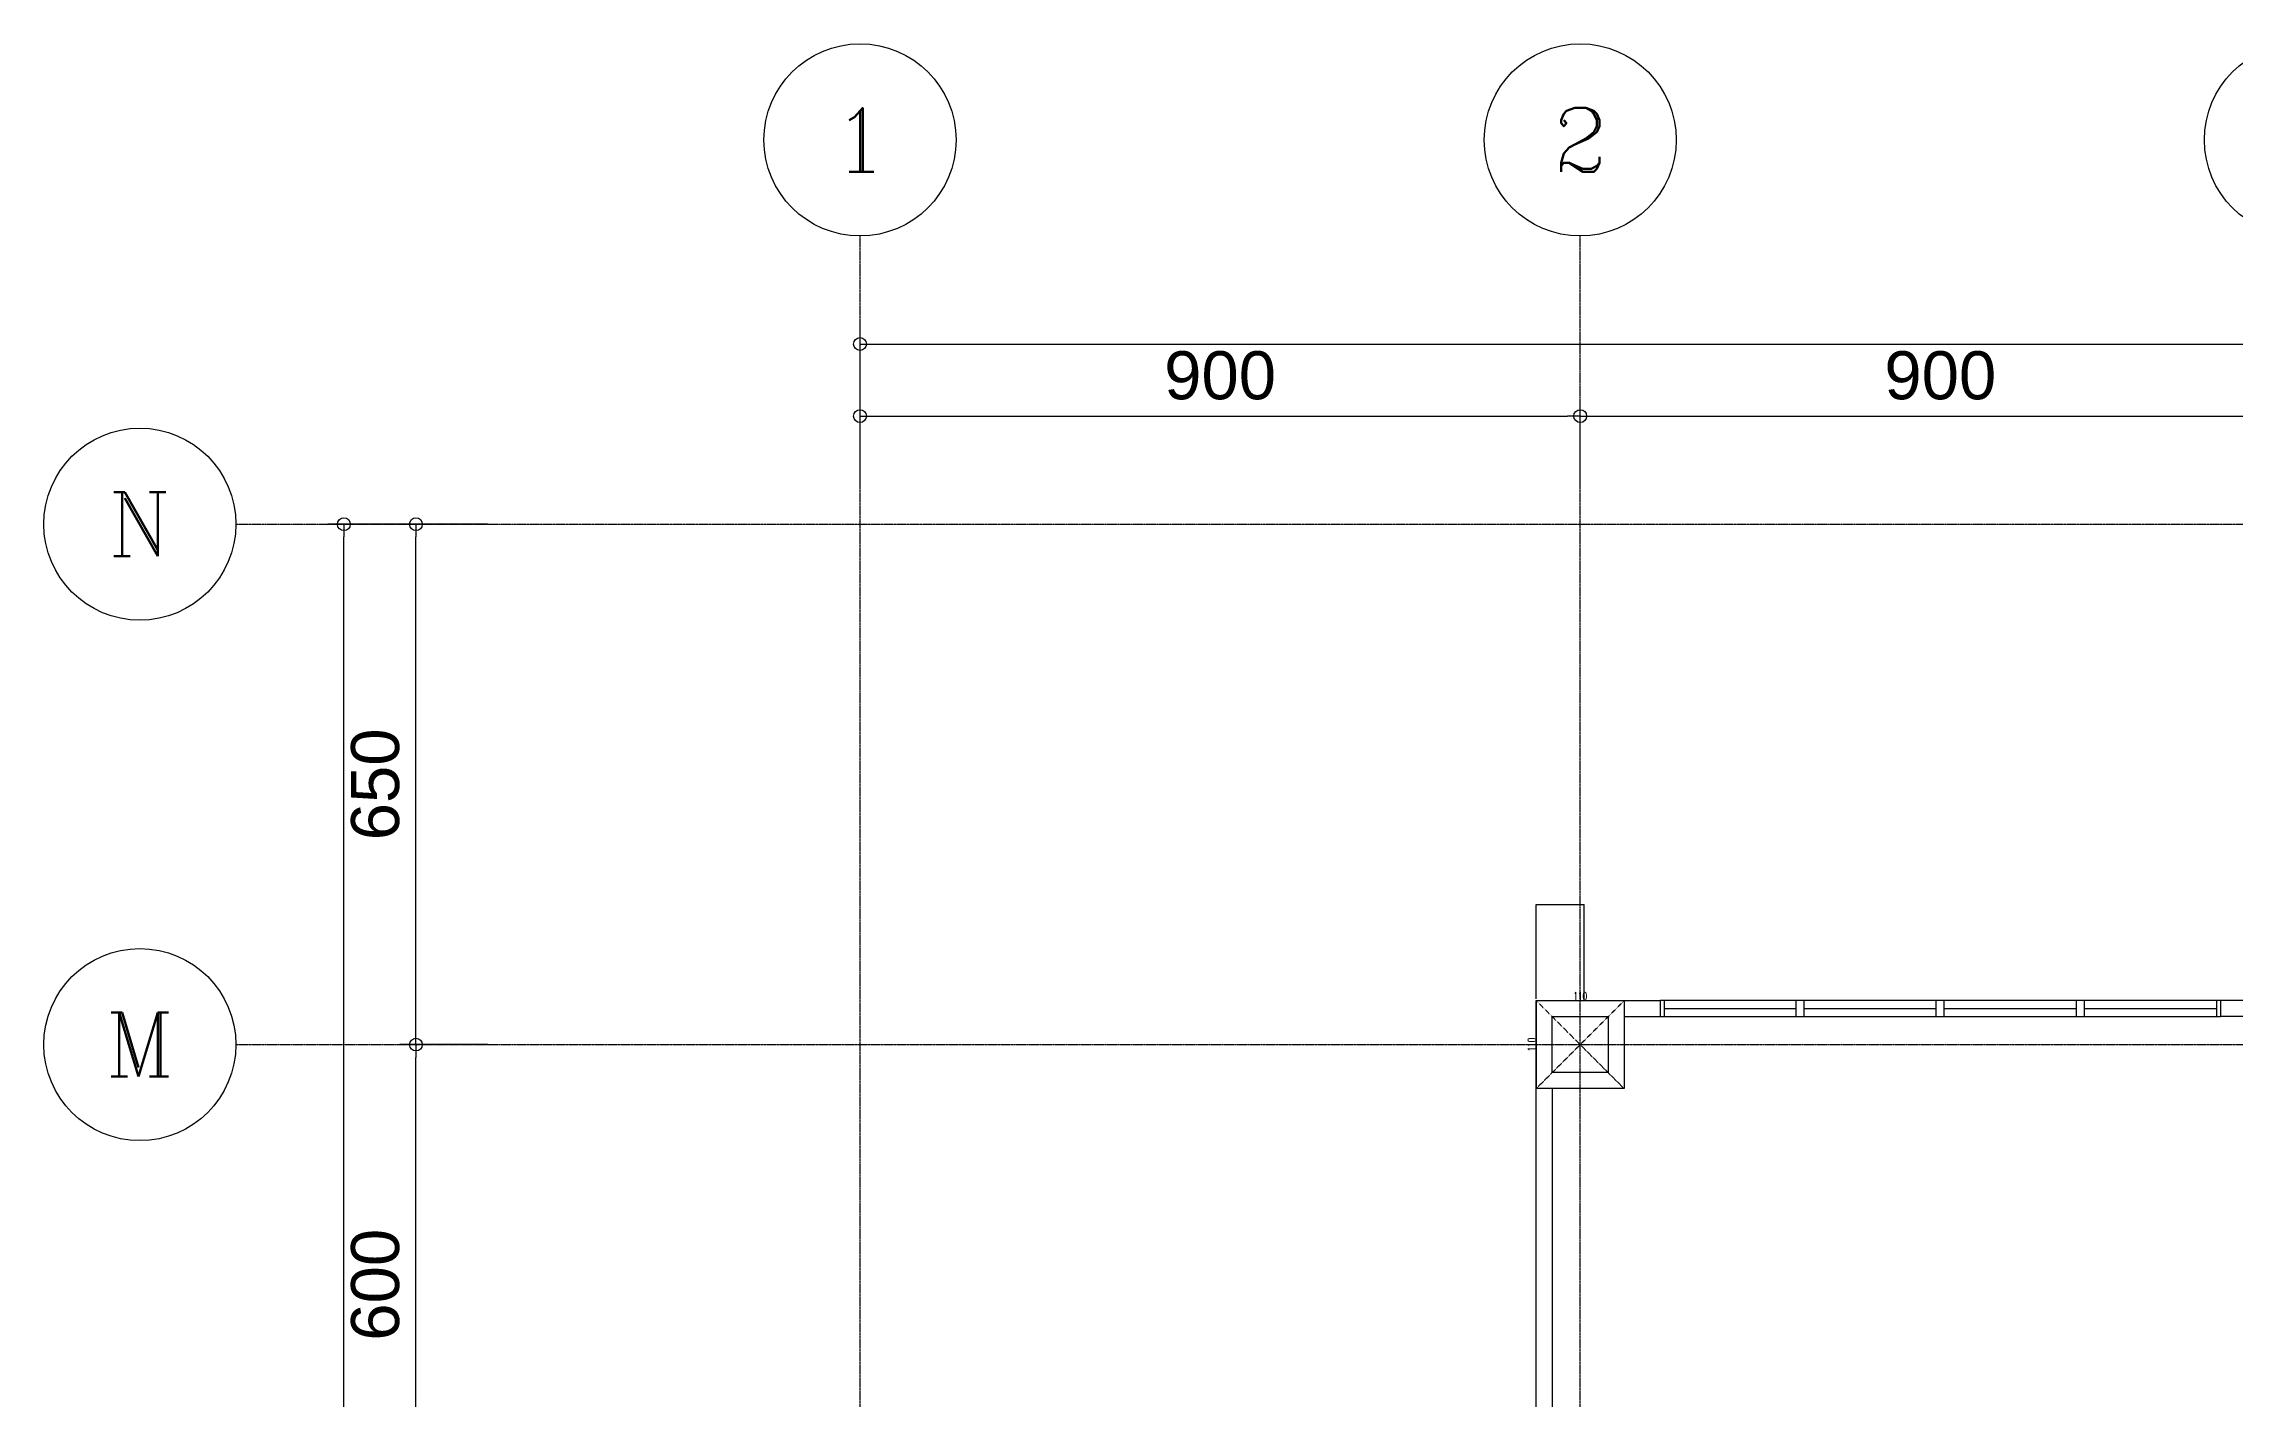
# Model space of a CAD drawing. Header units: millimetres. Extents: x -21841 to 195597, y -1659 to 112111.
# Drawn here: x -960 to 1777, y 18308 to 20000 of the extents above; entities that cross this region are included whole.
import ezdxf
from ezdxf.enums import TextEntityAlignment as Align

# ---------------------------------------------------------------- set-up
doc = ezdxf.new("R2010")
doc.units = ezdxf.units.MM
doc.linetypes.add('X-N-FAB-L10$0$COL-CEN-LIN', pattern=[3.25, 2.5, -0.25, 0.25, -0.25])
doc.linetypes.add('X-N-FAB-L10$0$HIDDEN', pattern=[0.375, 0.25, -0.125])
for name, color, linetype in [('0-FMCS', 6, 'Continuous'), ('0-XREF', 7, 'Continuous'), ('X-N-FAB-L10$0$0-MC', 8, 'Continuous'), ('X-N-FAB-L10$0$0-NC', 8, 'Continuous'), ('X-N-FAB-L10$0$0-ND', 8, 'Continuous'), ('X-N-FAB-L10$0$08', 8, 'Continuous'), ('X-N-FAB-L10$0$A-BLOCK', 8, 'Continuous'), ('X-N-FAB-L10$0$BEAM', 8, 'Continuous'), ('X-N-FAB-L10$0$CCL', 8, 'X-N-FAB-L10$0$COL-CEN-LIN'), ('X-N-FAB-L10$0$COL', 8, 'Continuous'), ('X-N-FAB-L10$0$COL-S', 8, 'Continuous'), ('X-N-FAB-L10$0$DIM', 8, 'Continuous'), ('X-N-FAB-L10$0$DOOR', 8, 'Continuous'), ('X-N-FAB-L10$0$WALL-RC', 8, 'Continuous')]:
    doc.layers.add(name, color=color, linetype=linetype)
doc.styles.add('X-N-FAB-L10$0$CHINA', font='simplex.shx', dxfattribs={"width": 0.75, "bigfont": 'chineset.shx'})
doc.styles.add('X-N-FAB-L10$0$COL-NUM', font='romanc')
doc.styles.add('X-N-FAB-L10$0$DIM', font='simplex.shx', dxfattribs={"width": 0.67, "bigfont": 'chineset.shx'})
doc.styles.add('X-N-FAB-L10$0$DimStyUse', font='romans.shx', dxfattribs={"width": 0.7})
doc.styles.add('X-N-FAB-L10$0$Gen-Text', font='arial.ttf', dxfattribs={"height": 2.5})
doc.dimstyles.new('X-N-FAB-L10$0$cirl', dxfattribs={"dimtxt": 200, "dimasz": 50, "dimexe": 50, "dimexo": 0, "dimgap": 20, "dimtad": 1, "dimdsep": 46, "dimtxsty": 'X-N-FAB-L10$0$DimStyUse', "dimblk": 'X-N-FAB-L10$0$_Origin', "dimcen": 10, "dimdle": 50, "dimclrt": 2, "dimazin": 0, "dimtfac": 1, "dimtix": 1, "dimtmove": 2, "dimatfit": 3, "dimfxl": 10, "dimtolj": 1, "dimarcsym": 0})
doc.dimstyles.new('X-N-FAB-L10$0$JJP_005_defpoint', dxfattribs={"dimtxt": 20, "dimasz": 0.5, "dimexe": 0.5, "dimexo": 0.5, "dimgap": 0.5, "dimtad": 1, "dimdsep": 46, "dimtxsty": 'X-N-FAB-L10$0$DIM', "dimblk": 'X-N-FAB-L10$0$_None', "dimcen": 10, "dimclrd": 256, "dimclre": 256, "dimclrt": 256, "dimadec": 0, "dimazin": 0, "dimtfac": 1, "dimtix": 1, "dimtmove": 2, "dimatfit": 3, "dimldrblk": 'X-N-FAB-L10$0$_None', "dimfxl": 0.5, "dimtolj": 1, "dimtzin": 0, "dimarcsym": 0})

# ---------------------------------------------------------------- blocks, each defined once
blk = doc.blocks.new('X-N-FAB-L10$0$cn-y')
at = {"layer": 'X-N-FAB-L10$0$0-MC'}
blk.add_circle((-50, 0), 50, dxfattribs=at)
at = {"layer": 'X-N-FAB-L10$0$0-NC', "style": 'X-N-FAB-L10$0$COL-NUM'}
blk.add_attdef('GRID-Y', text='', height=50, dxfattribs=at).set_placement((-50, 0), align=Align.MIDDLE_CENTER)
blk = doc.blocks.new('X-N-FAB-L10$0$_Origin')
at = {"color": 0, "linetype": 'ByBlock', "lineweight": -2}
blk.add_line((0, 0), (-1, 0), dxfattribs=at)
blk.add_circle((0, 0), 0.5, dxfattribs=at)
blk = doc.blocks.new('*D738')
at = {"layer": 'DEFPOINTS', "color": 0, "transparency": 16777216}
for p in [(27010, 19625), (60, 19535), (27010, 19535)]:
    blk.add_point(p, dxfattribs=at)
at = {"layer": 'X-N-FAB-L10$0$DIM', "color": 0, "lineweight": -2, "transparency": 16777216}
for p, q in [((60, 19535), (60, 19645)), ((27010, 19535), (27010, 19645)), ((76, 19625), (26994, 19625))]:
    blk.add_line(p, q, dxfattribs=at)
at = {"layer": 'X-N-FAB-L10$0$DIM', "color": 0, "lineweight": -2, "transparency": 16777216, "xscale": 16, "yscale": 16, "zscale": 16, "rotation": 180}
blk.add_blockref('X-N-FAB-L10$0$_Origin', (60, 19625), dxfattribs=at)
at = {"layer": 'X-N-FAB-L10$0$DIM', "color": 0, "lineweight": -2, "transparency": 16777216, "xscale": 16, "yscale": 16, "zscale": 16}
blk.add_blockref('X-N-FAB-L10$0$_Origin', (27010, 19625), dxfattribs=at)
at = {"layer": 'X-N-FAB-L10$0$DIM', "color": 2, "transparency": 16777216, "insert": (13535, 19675.6), "char_height": 2.5, "attachment_point": 5, "style": 'X-N-FAB-L10$0$Gen-Text'}
blk.add_mtext('\\A1;{\\H24x;26950}', dxfattribs=at)
blk = doc.blocks.new('*D739')
at = {"layer": 'DEFPOINTS', "color": 0, "transparency": 16777216}
for p in [(960, 19535), (60, 19445), (960, 19445)]:
    blk.add_point(p, dxfattribs=at)
at = {"layer": 'X-N-FAB-L10$0$DIM', "color": 0, "lineweight": -2, "transparency": 16777216}
for p, q in [((60, 19445), (60, 19555)), ((960, 19445), (960, 19555)), ((76, 19535), (944, 19535))]:
    blk.add_line(p, q, dxfattribs=at)
at = {"layer": 'X-N-FAB-L10$0$DIM', "color": 0, "lineweight": -2, "transparency": 16777216, "xscale": 16, "yscale": 16, "zscale": 16, "rotation": 180}
blk.add_blockref('X-N-FAB-L10$0$_Origin', (60, 19535), dxfattribs=at)
at = {"layer": 'X-N-FAB-L10$0$DIM', "color": 0, "lineweight": -2, "transparency": 16777216, "xscale": 16, "yscale": 16, "zscale": 16}
blk.add_blockref('X-N-FAB-L10$0$_Origin', (960, 19535), dxfattribs=at)
at = {"layer": 'X-N-FAB-L10$0$DIM', "color": 2, "transparency": 16777216, "insert": (510, 19585.6), "char_height": 2.5, "attachment_point": 5, "style": 'X-N-FAB-L10$0$Gen-Text'}
blk.add_mtext('\\A1;{\\H24x;900}', dxfattribs=at)
blk = doc.blocks.new('*D748')
at = {"layer": 'DEFPOINTS', "color": 0, "transparency": 16777216}
for p in [(1860, 19535), (960, 19445), (1860, 19445)]:
    blk.add_point(p, dxfattribs=at)
at = {"layer": 'X-N-FAB-L10$0$DIM', "color": 0, "lineweight": -2, "transparency": 16777216}
for p, q in [((960, 19445), (960, 19555)), ((1860, 19445), (1860, 19555)), ((976, 19535), (1844, 19535))]:
    blk.add_line(p, q, dxfattribs=at)
at = {"layer": 'X-N-FAB-L10$0$DIM', "color": 0, "lineweight": -2, "transparency": 16777216, "xscale": 16, "yscale": 16, "zscale": 16, "rotation": 180}
blk.add_blockref('X-N-FAB-L10$0$_Origin', (960, 19535), dxfattribs=at)
at = {"layer": 'X-N-FAB-L10$0$DIM', "color": 0, "lineweight": -2, "transparency": 16777216, "xscale": 16, "yscale": 16, "zscale": 16}
blk.add_blockref('X-N-FAB-L10$0$_Origin', (1860, 19535), dxfattribs=at)
at = {"layer": 'X-N-FAB-L10$0$DIM', "color": 2, "transparency": 16777216, "insert": (1410, 19585.6), "char_height": 2.5, "attachment_point": 5, "style": 'X-N-FAB-L10$0$Gen-Text'}
blk.add_mtext('\\A1;{\\H24x;900}', dxfattribs=at)
blk = doc.blocks.new('*D755')
at = {"layer": 'DEFPOINTS', "color": 0, "transparency": 16777216}
for p in [(-585, 19400), (-495, 19400), (-495, 10750)]:
    blk.add_point(p, dxfattribs=at)
at = {"layer": 'X-N-FAB-L10$0$DIM', "color": 0, "lineweight": -2, "transparency": 16777216}
for p, q in [((-495, 19400), (-605, 19400)), ((-585, 10766), (-585, 19384)), ((-495, 10750), (-605, 10750))]:
    blk.add_line(p, q, dxfattribs=at)
at = {"layer": 'X-N-FAB-L10$0$DIM', "color": 0, "lineweight": -2, "transparency": 16777216, "xscale": 16, "yscale": 16, "zscale": 16}
for p, rotation in [((-585, 19400), 90), ((-585, 10750), 270)]:
    blk.add_blockref('X-N-FAB-L10$0$_Origin', p, dxfattribs=dict(at, rotation=rotation))
at = {"layer": 'X-N-FAB-L10$0$DIM', "color": 2, "transparency": 16777216, "insert": (-635.6, 15075), "char_height": 2.5, "attachment_point": 5, "rotation": 90, "style": 'X-N-FAB-L10$0$Gen-Text'}
blk.add_mtext('\\A1;{\\H24x;8650}', dxfattribs=at)
blk = doc.blocks.new('*D782')
at = {"layer": 'DEFPOINTS', "color": 0, "transparency": 16777216}
for p in [(-495, 18750), (-405, 18750), (-405, 18150)]:
    blk.add_point(p, dxfattribs=at)
at = {"layer": 'X-N-FAB-L10$0$DIM', "color": 0, "lineweight": -2, "transparency": 16777216}
for p, q in [((-405, 18750), (-515, 18750)), ((-495, 18166), (-495, 18734)), ((-405, 18150), (-515, 18150))]:
    blk.add_line(p, q, dxfattribs=at)
at = {"layer": 'X-N-FAB-L10$0$DIM', "color": 0, "lineweight": -2, "transparency": 16777216, "xscale": 16, "yscale": 16, "zscale": 16}
for p, rotation in [((-495, 18750), 90), ((-495, 18150), 270)]:
    blk.add_blockref('X-N-FAB-L10$0$_Origin', p, dxfattribs=dict(at, rotation=rotation))
at = {"layer": 'X-N-FAB-L10$0$DIM', "color": 2, "transparency": 16777216, "insert": (-545.6, 18450), "char_height": 2.5, "attachment_point": 5, "rotation": 90, "style": 'X-N-FAB-L10$0$Gen-Text'}
blk.add_mtext('\\A1;{\\H24x;600}', dxfattribs=at)
blk = doc.blocks.new('*D783')
at = {"layer": 'DEFPOINTS', "color": 0, "transparency": 16777216}
for p in [(-495, 19400), (-405, 19400), (-405, 18750)]:
    blk.add_point(p, dxfattribs=at)
at = {"layer": 'X-N-FAB-L10$0$DIM', "color": 0, "lineweight": -2, "transparency": 16777216}
for p, q in [((-405, 19400), (-515, 19400)), ((-495, 18766), (-495, 19384)), ((-405, 18750), (-515, 18750))]:
    blk.add_line(p, q, dxfattribs=at)
at = {"layer": 'X-N-FAB-L10$0$DIM', "color": 0, "lineweight": -2, "transparency": 16777216, "xscale": 16, "yscale": 16, "zscale": 16}
for p, rotation in [((-495, 19400), 90), ((-495, 18750), 270)]:
    blk.add_blockref('X-N-FAB-L10$0$_Origin', p, dxfattribs=dict(at, rotation=rotation))
at = {"layer": 'X-N-FAB-L10$0$DIM', "color": 2, "transparency": 16777216, "insert": (-545.6, 19075), "char_height": 2.5, "attachment_point": 5, "rotation": 90, "style": 'X-N-FAB-L10$0$Gen-Text'}
blk.add_mtext('\\A1;{\\H24x;650}', dxfattribs=at)
blk = doc.blocks.new('*D96')
at = {"layer": 'DEFPOINTS', "lineweight": -2, "transparency": 16777216}
blk.add_line((0, 0), (110, 0), dxfattribs=at)
at = {"layer": 'DEFPOINTS', "color": 0, "transparency": 16777216}
for p in [(0, 0), (110, 0), (110, 0)]:
    blk.add_point(p, dxfattribs=at)
at = {"layer": 'DEFPOINTS', "transparency": 16777216, "insert": (55, 5.5), "char_height": 10, "attachment_point": 5, "style": 'X-N-FAB-L10$0$DIM'}
blk.add_mtext('\\A1;110', dxfattribs=at)
blk = doc.blocks.new('X-N-FAB-L10$0$_None')
blk = doc.blocks.new('*D97')
at = {"layer": 'DEFPOINTS', "lineweight": -2, "transparency": 16777216}
blk.add_line((0, 0), (0, -110), dxfattribs=at)
at = {"layer": 'DEFPOINTS', "color": 0, "transparency": 16777216}
for p in [(0, 0), (0, -110), (0, -110)]:
    blk.add_point(p, dxfattribs=at)
at = {"layer": 'DEFPOINTS', "transparency": 16777216, "insert": (-5.5, -55), "char_height": 10, "attachment_point": 5, "rotation": 90, "style": 'X-N-FAB-L10$0$DIM'}
blk.add_mtext('\\A1;110', dxfattribs=at)
blk = doc.blocks.new('*D784')
at = {"layer": 'DEFPOINTS', "lineweight": -2, "transparency": 16777216}
blk.add_line((905, 18805), (1015, 18805), dxfattribs=at)
at = {"layer": 'DEFPOINTS', "color": 0, "transparency": 16777216}
for p in [(905, 18805), (1015, 18805), (1015, 18805)]:
    blk.add_point(p, dxfattribs=at)
at = {"layer": 'DEFPOINTS', "transparency": 16777216, "insert": (960, 18810.5), "char_height": 10, "attachment_point": 5, "style": 'X-N-FAB-L10$0$DIM'}
blk.add_mtext('\\A1;110', dxfattribs=at)
blk = doc.blocks.new('*D785')
at = {"layer": 'DEFPOINTS', "lineweight": -2, "transparency": 16777216}
blk.add_line((905, 18805), (905, 18695), dxfattribs=at)
at = {"layer": 'DEFPOINTS', "color": 0, "transparency": 16777216}
for p in [(905, 18805), (905, 18695), (905, 18695)]:
    blk.add_point(p, dxfattribs=at)
at = {"layer": 'DEFPOINTS', "transparency": 16777216, "insert": (899.5, 18750), "char_height": 10, "attachment_point": 5, "rotation": 90, "style": 'X-N-FAB-L10$0$DIM'}
blk.add_mtext('\\A1;110', dxfattribs=at)
blk = doc.blocks.new('*U95')
at = {"layer": 'DEFPOINTS', "linetype": 'X-N-FAB-L10$0$HIDDEN', "ltscale": 0.1}
for p, q in [((110, 0), (0, -110)), ((0, 0), (110, -110))]:
    blk.add_line(p, q, dxfattribs=at)
at = {"layer": 'X-N-FAB-L10$0$COL', "ltscale": 0.1}
blk.add_lwpolyline([(0, 0), (110, 0), (110, -110), (0, -110)], close=True, dxfattribs=at)
at = {"layer": 'DEFPOINTS'}
dim = blk.add_linear_dim(base=(0, -110), p1=(0, 0), p2=(0, -110), angle=90, dimstyle='X-N-FAB-L10$0$JJP_005_defpoint', override={"dimtxt": 10}, dxfattribs=at)
dim.commit()
dim.dimension.update_dxf_attribs({"geometry": '*D97', "text_midpoint": (-5.5, -55)})
dim = blk.add_linear_dim(base=(110, 0), p1=(0, 0), p2=(110, 0), dimstyle='X-N-FAB-L10$0$JJP_005_defpoint', override={"dimtxt": 10}, dxfattribs=at)
dim.commit()
dim.dimension.update_dxf_attribs({"geometry": '*D96', "text_midpoint": (55, 5.5)})
blk = doc.blocks.new('X-N-FAB-L10')
at = {"layer": 'DEFPOINTS', "color": 8, "linetype": 'X-N-FAB-L10$0$HIDDEN', "ltscale": 0.1}
for p, q in [((1015, 18805), (905, 18695)), ((905, 18805), (1015, 18695))]:
    blk.add_line(p, q, dxfattribs=at)
at = {"layer": 'X-N-FAB-L10$0$0-MC', "color": 8}
blk.add_circle((1860, 19880), 120, dxfattribs=at)
at = {"layer": 'X-N-FAB-L10$0$08', "color": 8}
blk.add_lwpolyline([(925, 18785), (995, 18785), (995, 18715), (925, 18715)], close=True, dxfattribs=at)
at = {"layer": 'X-N-FAB-L10$0$CCL', "color": 8}
for p, q in [((60, 10600), (60, 19760)), ((960, 10600), (960, 19760)), ((-720, 19400), (27370, 19400)), ((-720, 18750), (27370, 18750))]:
    blk.add_line(p, q, dxfattribs=at)
at = {"layer": 'X-N-FAB-L10$0$COL', "color": 8, "ltscale": 0.1}
blk.add_lwpolyline([(905, 18805), (1015, 18805), (1015, 18695), (905, 18695)], close=True, dxfattribs=at)
at = {"layer": 'X-N-FAB-L10$0$COL-S', "color": 8}
for p, q in [((925, 18785), (995, 18785)), ((925, 18715), (925, 18785)), ((995, 18785), (995, 18715)), ((995, 18715), (925, 18715))]:
    blk.add_line(p, q, dxfattribs=at)
blk.add_lwpolyline([(925, 18785), (995, 18785), (995, 18715), (925, 18715)], close=True, dxfattribs=at)
at = {"layer": 'X-N-FAB-L10$0$DOOR', "color": 8}
for p, q in [((1760, 18805), (1060, 18805)), ((1060, 18805), (1060, 18785)), ((1060, 18805), (1060, 18785)), ((1065, 18805), (1065, 18785)), ((1230, 18785), (1230, 18805)), ((1240, 18785), (1240, 18805)), ((1405, 18785), (1405, 18805)), ((1415, 18785), (1415, 18805)), ((1580, 18785), (1580, 18805)), ((1590, 18785), (1590, 18805)), ((1755, 18805), (1755, 18785)), ((1760, 18805), (1760, 18785)), ((1760, 18805), (1760, 18785)), ((1060, 18785), (1760, 18785)), ((1065, 18795), (1230, 18795)), ((1240, 18795), (1405, 18795)), ((1415, 18795), (1580, 18795)), ((1590, 18795), (1755, 18795))]:
    blk.add_line(p, q, dxfattribs=at)
at = {"layer": 'X-N-FAB-L10$0$WALL-RC', "color": 8}
for p, q in [((905, 18925), (965, 18925)), ((905, 18807), (905, 18925)), ((965, 18805), (965, 18925)), ((1015, 18805), (1060, 18805)), ((1805, 18805), (1760, 18805)), ((1015, 18785), (1060, 18785)), ((1805, 18785), (1760, 18785)), ((905, 18145), (905, 18695)), ((925, 18695), (925, 18145))]:
    blk.add_line(p, q, dxfattribs=at)
at = {"layer": 'X-N-FAB-L10$0$A-BLOCK', "color": 8}
ref = blk.add_blockref('X-N-FAB-L10$0$cn-y', (180, 19880), dxfattribs=dict(at, xscale=2.399999999999997, yscale=2.399999999999997, zscale=2.399999999999997))
ref.add_attrib('GRID-Y', '1', dxfattribs={"layer": 'X-N-FAB-L10$0$0-NC', "height": 80, "style": 'X-N-FAB-L10$0$COL-NUM'}).set_placement((60, 19880), align=Align.MIDDLE_CENTER)
ref = blk.add_blockref('X-N-FAB-L10$0$cn-y', (1080, 19880), dxfattribs=dict(at, xscale=2.399999999999997, yscale=2.399999999999997, zscale=2.399999999999997))
ref.add_attrib('GRID-Y', '2', dxfattribs={"layer": 'X-N-FAB-L10$0$0-NC', "height": 80, "style": 'X-N-FAB-L10$0$COL-NUM'}).set_placement((960, 19880), align=Align.MIDDLE_CENTER)
ref = blk.add_blockref('X-N-FAB-L10$0$cn-y', (-720, 19400), dxfattribs=dict(at, xscale=2.399999999999997, yscale=2.399999999999997, zscale=2.399999999999997))
ref.add_attrib('GRID-Y', 'N', dxfattribs={"layer": 'X-N-FAB-L10$0$0-NC', "height": 80, "style": 'X-N-FAB-L10$0$COL-NUM'}).set_placement((-840, 19400), align=Align.MIDDLE_CENTER)
ref = blk.add_blockref('X-N-FAB-L10$0$cn-y', (-720, 18750), dxfattribs=dict(at, xscale=2.399999999999997, yscale=2.399999999999997, zscale=2.399999999999997))
ref.add_attrib('GRID-Y', 'M', dxfattribs={"layer": 'X-N-FAB-L10$0$0-NC', "height": 80, "style": 'X-N-FAB-L10$0$COL-NUM'}).set_placement((-840, 18750), align=Align.MIDDLE_CENTER)
at = {"layer": 'X-N-FAB-L10$0$BEAM', "color": 8}
blk.add_blockref('*U95', (905, 18805), dxfattribs=at)
at = {"layer": 'X-N-FAB-L10$0$0-NC', "color": 8, "style": 'X-N-FAB-L10$0$COL-NUM'}
for p in [(1860, 19880), (2760, 19880), (3660, 19880), (4560, 19880), (5460, 19880), (6360, 19880), (7260, 19880), (8160, 19880), (9060, 19880), (9960, 19880), (10860, 19880), (11760, 19880), (12660, 19880), (13560, 19880), (14460, 19880), (15360, 19880), (16260, 19880), (17160, 19880), (18060, 19880), (18960, 19880), (19860, 19880), (20760, 19880), (21660, 19880), (22560, 19880), (-840, 13950), (-840, 13350), (-840, 12750), (-840, 12150), (-840, 11550), (-840, 10750)]:
    blk.add_attdef('GRID-Y', text='', height=120, dxfattribs=at).set_placement(p, align=Align.MIDDLE_CENTER)
at = {"layer": 'X-N-FAB-L10$0$0-ND', "color": 8, "style": 'X-N-FAB-L10$0$CHINA'}
blk.add_attdef('NO', text='', height=33.333, dxfattribs=at).set_placement((23327.5, 11380), align=Align.MIDDLE)
at = {"layer": 'DEFPOINTS', "color": 8}
dim = blk.add_linear_dim(base=(905, 18695), p1=(905, 18805), p2=(905, 18695), angle=90, dimstyle='X-N-FAB-L10$0$JJP_005_defpoint', override={"dimtxt": 10}, dxfattribs=at)
dim.commit()
dim.dimension.update_dxf_attribs({"geometry": '*D785', "text_midpoint": (899.5, 18750)})
dim = blk.add_linear_dim(base=(1015, 18805), p1=(905, 18805), p2=(1015, 18805), dimstyle='X-N-FAB-L10$0$JJP_005_defpoint', override={"dimtxt": 10}, dxfattribs=at)
dim.commit()
dim.dimension.update_dxf_attribs({"geometry": '*D784', "text_midpoint": (960, 18810.5)})
at = {"layer": 'X-N-FAB-L10$0$DIM', "color": 8}
for base, p1, p2, picture, middle in [((27010, 19625), (60, 19535), (27010, 19535), '*D738', (13535, 19675.634)), ((960, 19535), (60, 19445), (960, 19445), '*D739', (510, 19585.634)), ((1860, 19535), (960, 19445), (1860, 19445), '*D748', (1410, 19585.634))]:
    dim = blk.add_linear_dim(base=base, p1=p1, p2=p2, text='{\\H24x;<>}', dimstyle='X-N-FAB-L10$0$cirl', override={"dimtxt": 60, "dimasz": 16, "dimexe": 20, "dimgap": 20, "dimtxsty": 'X-N-FAB-L10$0$Gen-Text'}, dxfattribs=at)
    dim.commit()
    dim.dimension.update_dxf_attribs({"geometry": picture, "text_midpoint": middle})
for base, p1, p2, picture, middle in [((-585, 19400), (-495, 10750), (-495, 19400), '*D755', (-635.634, 15075)), ((-495, 19400), (-405, 18750), (-405, 19400), '*D783', (-545.634, 19075)), ((-495, 18750), (-405, 18150), (-405, 18750), '*D782', (-545.634, 18450))]:
    dim = blk.add_linear_dim(base=base, p1=p1, p2=p2, angle=90, text='{\\H24x;<>}', dimstyle='X-N-FAB-L10$0$cirl', override={"dimtxt": 60, "dimasz": 16, "dimexe": 20, "dimgap": 20, "dimtxsty": 'X-N-FAB-L10$0$Gen-Text'}, dxfattribs=at)
    dim.commit()
    dim.dimension.update_dxf_attribs({"geometry": picture, "text_midpoint": middle})

msp = doc.modelspace()

# ---------------------------------------------------------------- block references
at = {"layer": '0-FMCS', "color": 5}
msp.add_blockref('X-N-FAB-L10', (0, 0), dxfattribs=at)
at = {"layer": '0-XREF'}
msp.add_blockref('X-N-FAB-L10', (0, 0), dxfattribs=at)

doc.saveas('drawing.dxf')
